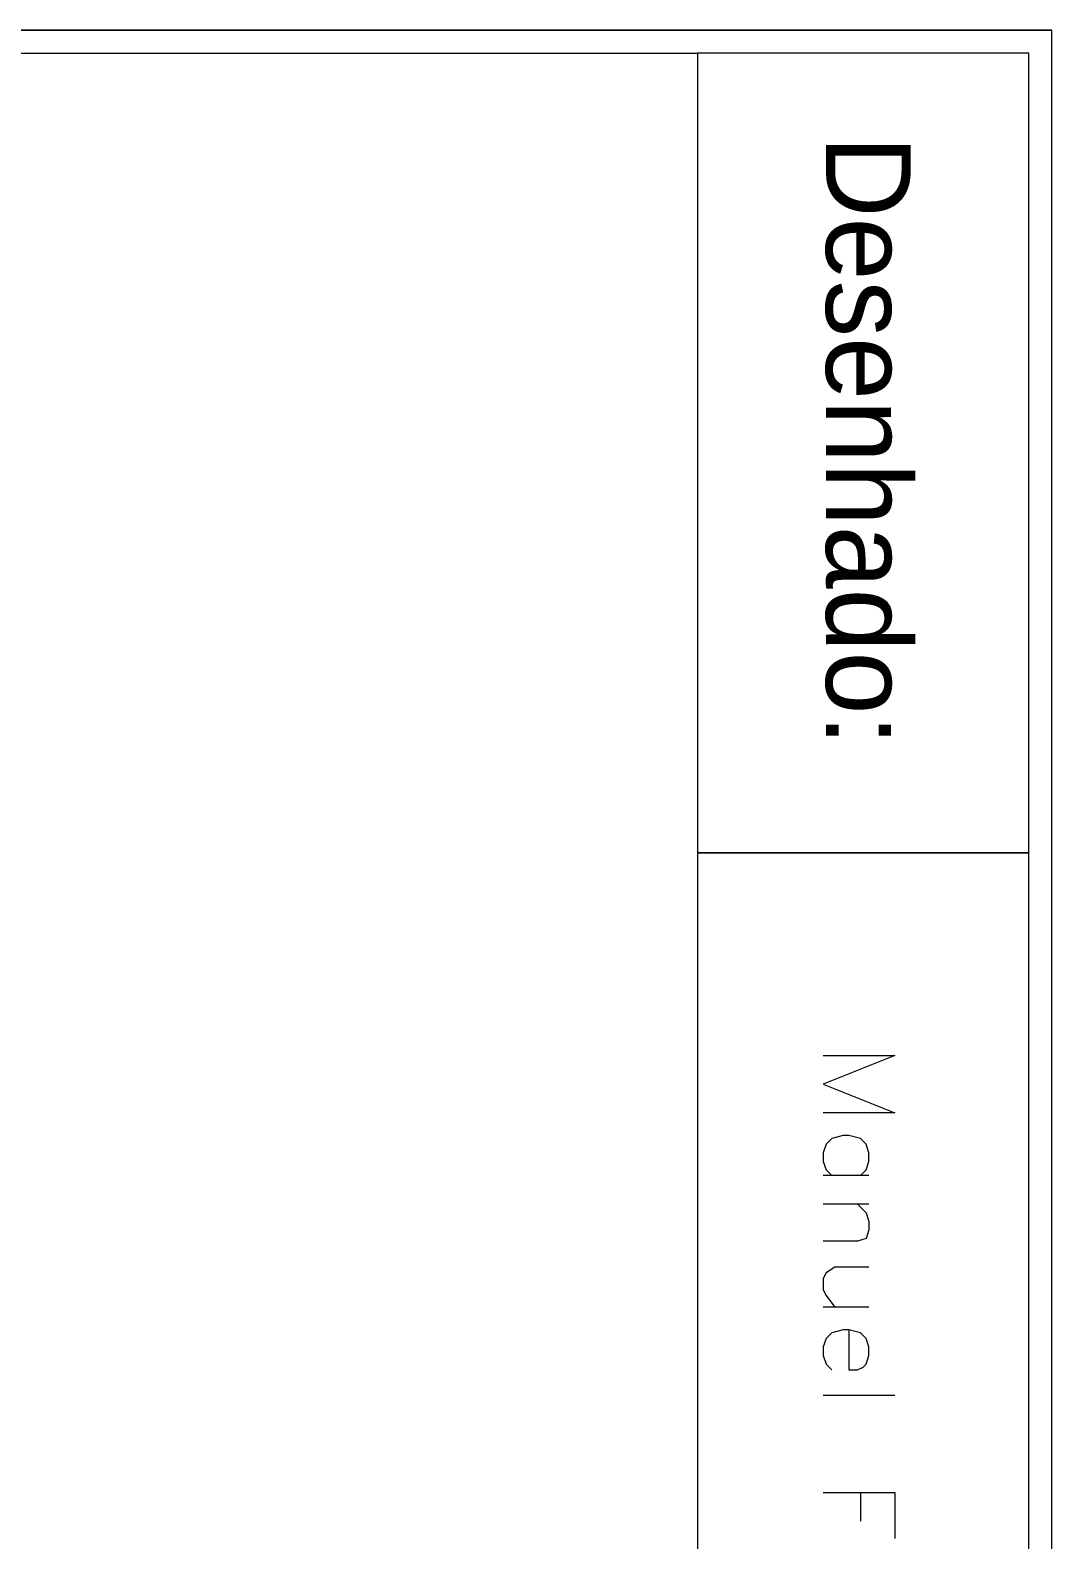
# Model space of a CAD drawing. Header units: millimetres. Extents: x 0 to 210, y 0 to 297.
# Drawn here: x 27.96 to 43.1, y 118.39 to 140.76 of the extents above; entities that cross this region are included whole.
import ezdxf

# ---------------------------------------------------------------- set-up
doc = ezdxf.new("R2010")
doc.units = ezdxf.units.MM
doc.header["$MEASUREMENT"] = 0
doc.layers.get('0').update_dxf_attribs({"linetype": 'CONTINUOUS'})
doc.styles.add('CIDFont+F2$001H0', font='')
doc.styles.get('CIDFont+F2$001H0').set_extended_font_data('CIDFont+F2')

msp = doc.modelspace()

# ---------------------------------------------------------------- linework, layer by layer
at = {"color": 0, "linetype": 'Continuous', "lineweight": 15, "true_color": 0x000007}
for p, q in [((7.747, 140.758), (43.095, 140.758)), ((40.386, 123.783), (39.709, 123.783)), ((40.386, 123.359), (39.709, 123.359)), ((40.386, 121.835), (39.709, 121.835)), ((40.767, 120.523), (39.709, 120.523)), ((40.259, 119.084), (40.259, 118.66))]:
    msp.add_line(p, q, dxfattribs=at)
for points in [[(43.095, 7.832), (43.095, 140.758), (7.747, 140.758)], [(11.43, 140.42), (37.846, 140.42), (37.846, 128.566), (42.757, 128.566), (42.757, 140.42), (37.846, 140.42)], [(39.709, 125.561), (40.767, 125.561), (39.709, 125.137), (40.767, 124.714), (39.709, 124.714)], [(40.259, 123.783), (40.344, 123.867), (40.386, 123.994), (40.386, 124.121), (40.344, 124.248), (40.259, 124.333), (40.09, 124.375), (40.005, 124.375), (39.836, 124.333), (39.751, 124.248), (39.709, 124.121), (39.709, 123.994), (39.751, 123.867), (39.836, 123.783)], [(40.217, 123.359), (40.344, 123.232), (40.386, 123.105), (40.386, 122.978), (40.344, 122.851), (40.217, 122.809), (39.709, 122.809)], [(40.386, 122.428), (39.878, 122.428), (39.751, 122.343), (39.709, 122.259), (39.709, 122.089), (39.751, 122.005), (39.878, 121.835)], [(40.09, 121.497), (40.09, 120.904), (40.217, 120.904), (40.301, 120.946), (40.344, 120.989), (40.386, 121.116), (40.386, 121.243), (40.344, 121.37), (40.259, 121.454), (40.09, 121.497), (40.005, 121.497), (39.836, 121.454), (39.751, 121.37), (39.709, 121.243), (39.709, 121.116), (39.751, 120.989), (39.836, 120.904)], [(39.709, 119.084), (40.767, 119.084), (40.767, 118.406)]]:
    msp.add_lwpolyline(points, dxfattribs=at)
msp.add_lwpolyline([(37.846, 128.566), (37.846, 110.321), (42.757, 110.321), (42.757, 128.566)], close=True, dxfattribs=at)

# ---------------------------------------------------------------- texts
at = {"color": 0, "true_color": 0x000007, "style": 'CIDFont+F2$001H0'}
msp.add_text('Desenhado:', height=1.2536, rotation=270, dxfattribs=at).set_placement((39.751, 139.192))

doc.saveas('drawing.dxf')
